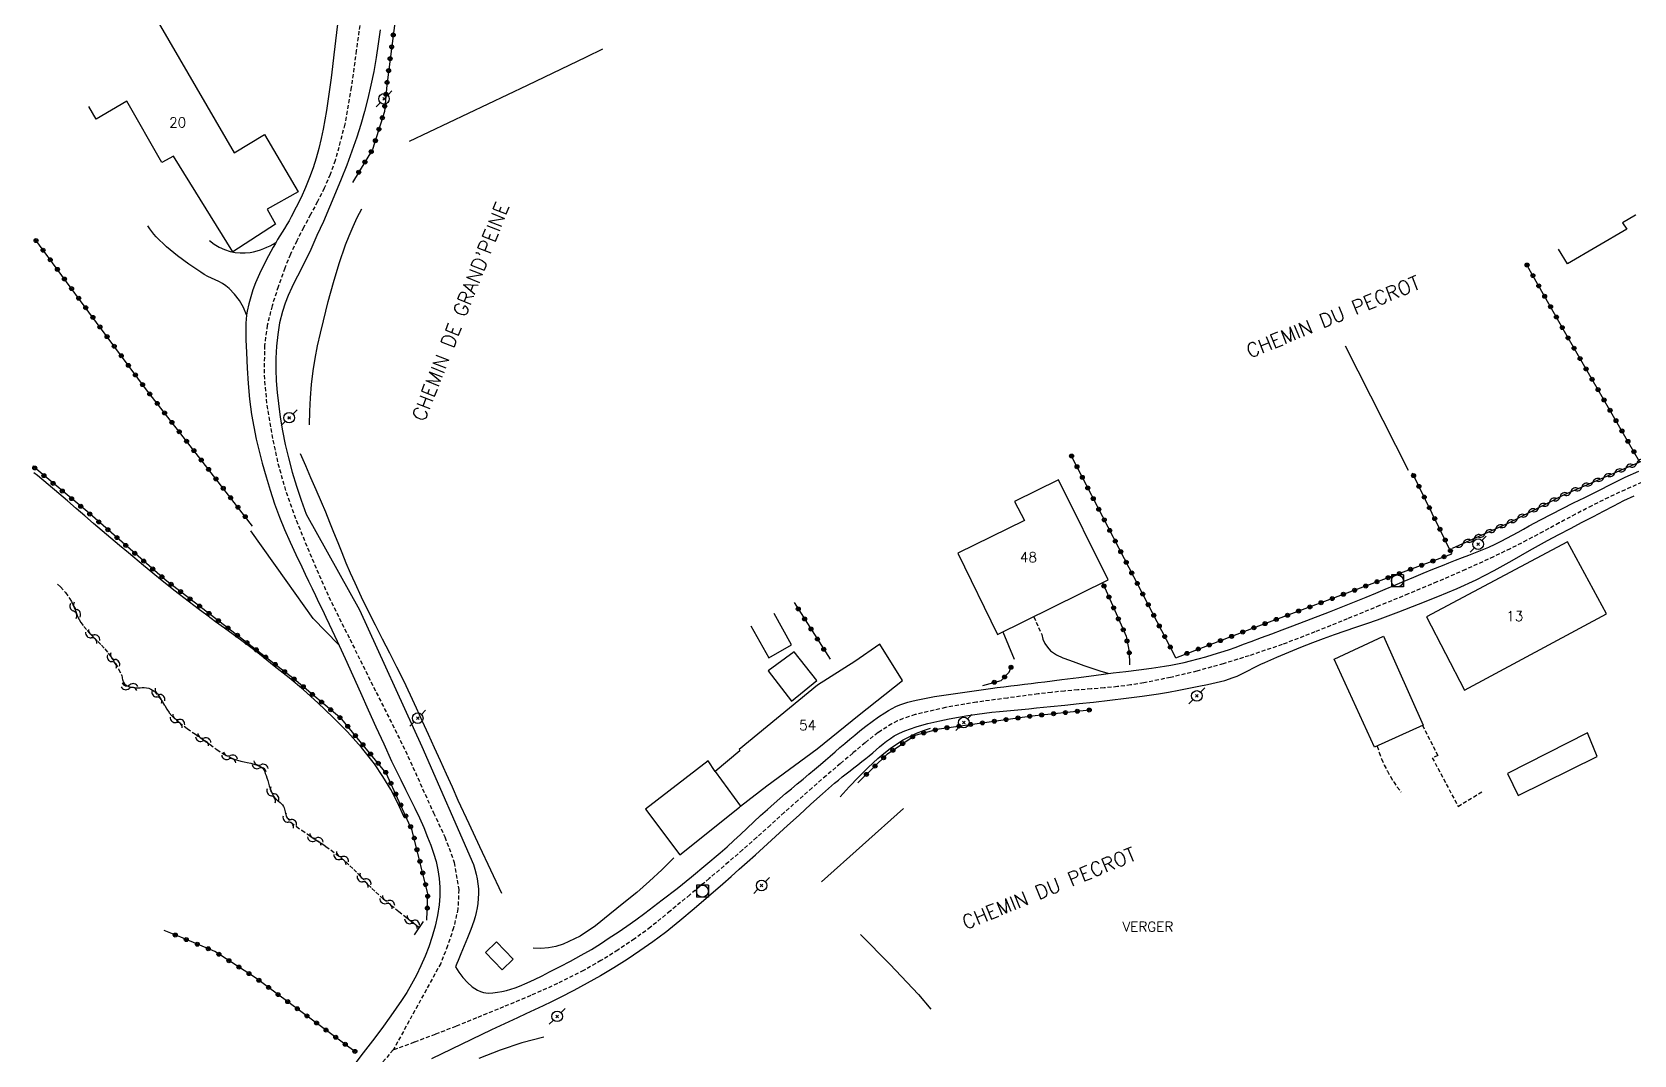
# Model space of a CAD drawing. Header units: millimetres. Extents: x 147000 to 148000, y 141000 to 142001.
# Drawn here: x 147235.9 to 147437.1, y 141438.2 to 141566.6 of the extents above; entities that cross this region are included whole.
import ezdxf
from ezdxf.enums import TextEntityAlignment as Align

# ---------------------------------------------------------------- set-up
doc = ezdxf.new("R2010")
doc.units = ezdxf.units.MM
doc.linetypes.add('DASHED', pattern=[0.75, 0.5, -0.25])
doc.layers.get('0').update_dxf_attribs({"linetype": 'CONTINUOUS'})
for name, color, linetype in [('W0001', 6, 'DASHED'), ('W0008', 7, 'CONTINUOUS'), ('W0017', 7, 'CONTINUOUS'), ('W0101', 7, 'CONTINUOUS'), ('W0104', 1, 'CONTINUOUS'), ('W0112', 1, 'DASHED'), ('W0120', 7, 'CONTINUOUS'), ('W0211', 2, 'CONTINUOUS'), ('W0300', 7, 'CONTINUOUS'), ('W0310', 3, 'CONTINUOUS'), ('W0323', 7, 'CONTINUOUS'), ('W0330', 7, 'CONTINUOUS'), ('W0420', 7, 'CONTINUOUS'), ('W0473', 7, 'CONTINUOUS'), ('W0501', 5, 'DASHED'), ('W0984', 7, 'CONTINUOUS'), ('W0989', 7, 'CONTINUOUS'), ('W0991', 7, 'CONTINUOUS')]:
    doc.layers.add(name, color=color, linetype=linetype)
doc.styles.get("Standard").update_dxf_attribs({"font": 'romans.shx', "width": 0.85})

# ---------------------------------------------------------------- blocks, each defined once
blk = doc.blocks.new('T473')
for p, q in [((-0.166667, 0.166667), (0.166667, -0.166667)), ((-0.166667, -0.166667), (0.166667, 0.166667)), ((0.500001, 0.500001), (1.000002, 1.000002)), ((-1.000002, -1.000002), (-0.500001, -0.500001))]:
    blk.add_line(p, q)
blk.add_ellipse((0, 0), major_axis=(0.471405, 0.471405), ratio=1, start_param=5.4977871438, end_param=11.780972451)
blk = doc.blocks.new('T420')
for p, q in [((0.75, 0.75), (-0.75, 0.75)), ((-0.75, 0.75), (-0.75, -0.75)), ((0.75, 0.75), (0.75, -0.75)), ((0.75, -0.75), (-0.75, -0.75))]:
    blk.add_line(p, q)
blk.add_ellipse((0, 0), major_axis=(-0.53, 0.53), ratio=1, start_param=3.926991, end_param=10.210176)
blk = doc.blocks.new('t310o')
at = {"color": 0, "linetype": 'Continuous'}
for centre, start, end in [((-0.5, 0.38), 216.8699, 323.1304), ((0.5, -0.37), 36.8699, 143.1303)]:
    blk.add_arc(centre, 0.625, start, end, dxfattribs=at)
blk = doc.blocks.new('t323o')
at = {"color": 0, "linetype": 'Continuous'}
for radius in [0.25, 0.15]:
    blk.add_circle((0, 0), radius, dxfattribs=at)
blk = doc.blocks.new('t500o')
at = {"color": 0, "linetype": 'Continuous'}
for centre, start, end in [((-0.5, 0.625), 216.8699, 323.1301), ((0.5, -0.125), 36.8699, 143.1301), ((0.5, -0.625), 36.8699, 143.1301), ((-0.5, 0.125), 216.8699, 323.1301)]:
    blk.add_arc(centre, 0.625, start, end, dxfattribs=at)

msp = doc.modelspace()

# ---------------------------------------------------------------- linework, layer by layer
at = {"layer": 'W0001'}
for points in [[(147277.24, 141568.96), (147276.61, 141564.33), (147275.98, 141559.69), (147275.16, 141555.06), (147273.96, 141550.51), (147273.33, 141548.75), (147272.57, 141547.04), (147271.74, 141545.36), (147270.86, 141543.72), (147269.98, 141542.08), (147269.12, 141540.42), (147268.33, 141538.73), (147267.63, 141537), (147266.8, 141534.65), (147266.03, 141532.26), (147265.42, 141529.81), (147265.08, 141527.3), (147265.03, 141523.54), (147265.36, 141519.8), (147265.98, 141516.11), (147266.77, 141512.46), (147267.79, 141508.86), (147269.07, 141505.33), (147270.48, 141501.87), (147271.94, 141498.44), (147273.16, 141495.72), (147274.47, 141493.05), (147275.81, 141490.39), (147277.12, 141487.72), (147278.11, 141485.72), (147279.11, 141483.72), (147280.12, 141481.72), (147281.13, 141479.72), (147282.12, 141477.72), (147283.1, 141475.7), (147284.03, 141473.67), (147284.93, 141471.62), (147286.3, 141468.62), (147287.74, 141465.57), (147288.92, 141462.35), (147289.48, 141458.98), (147289.37, 141456.55), (147288.83, 141454.18), (147288.06, 141451.91), (147287.21, 141449.7), (147281.25, 141438.84)], [(147438.07, 141510.1), (147435.97, 141509.18), (147433.87, 141508.2), (147431.8, 141507.16), (147429.74, 141506.09), (147427.7, 141505), (147425.66, 141503.9), (147423.61, 141502.82), (147421.54, 141501.77), (147419.45, 141500.76), (147415.91, 141499.14), (147412.33, 141497.59), (147408.74, 141496.09), (147405.14, 141494.62), (147401.08, 141492.96), (147397.01, 141491.31), (147392.91, 141489.74), (147388.75, 141488.32), (147385.49, 141487.32), (147382.19, 141486.4), (147378.87, 141485.6), (147375.51, 141484.92), (147373.87, 141484.66), (147372.21, 141484.45), (147370.55, 141484.29), (147368.89, 141484.16), (147367.23, 141484.03), (147365.57, 141483.89), (147363.91, 141483.73), (147362.25, 141483.53), (147358.38, 141483.02), (147354.5, 141482.49), (147350.63, 141481.83), (147346.81, 141480.93), (147346.06, 141480.7), (147345.31, 141480.45), (147344.58, 141480.14), (147343.87, 141479.78), (147342.14, 141478.67), (147340.52, 141477.41), (147338.96, 141476.09), (147337.4, 141474.77), (147335.61, 141473.27), (147333.85, 141471.74), (147332.1, 141470.2), (147330.36, 141468.64), (147328.62, 141467.07), (147326.88, 141465.51), (147325.13, 141463.96), (147323.37, 141462.43), (147320.94, 141460.36), (147318.5, 141458.31), (147316.04, 141456.27), (147313.57, 141454.25), (147311.55, 141452.77), (147309.47, 141451.37), (147307.34, 141450.05), (147305.16, 141448.82), (147301.87, 141447.16), (147298.51, 141445.66), (147295.11, 141444.24), (147291.7, 141442.85), (147289.11, 141441.79), (147286.5, 141440.78), (147283.88, 141439.79), (147281.25, 141438.84)], [(147281.25, 141438.84), (147271.38, 141427.64)]]:
    msp.add_lwpolyline(points, dxfattribs=at)
at = {"layer": 'W0008'}
for points in [[(147276.17, 141583.77), (147273.79, 141563.78)], [(147279.59, 141566.92), (147279.36, 141565.17), (147279.1, 141563.43), (147278.79, 141561.69), (147278.43, 141559.96), (147278.05, 141558.31), (147277.63, 141556.68), (147277.17, 141555.05), (147276.67, 141553.44), (147276.06, 141551.67), (147275.4, 141549.91), (147274.71, 141548.17), (147274, 141546.43), (147273.25, 141544.64), (147272.47, 141542.87), (147271.67, 141541.1), (147270.88, 141539.33), (147270.42, 141538.36), (147269.95, 141537.41), (147269.46, 141536.46), (147268.97, 141535.51), (147268.5, 141534.55), (147268.06, 141533.57), (147267.67, 141532.58), (147267.33, 141531.55), (147266.98, 141530.11), (147266.74, 141528.65), (147266.6, 141527.18), (147266.51, 141525.7), (147266.49, 141524.26), (147266.56, 141522.83), (147266.68, 141521.4), (147266.83, 141519.98), (147267.06, 141518.27), (147267.35, 141516.56), (147267.69, 141514.87), (147268.08, 141513.19), (147268.55, 141511.39), (147269.08, 141509.61), (147269.67, 141507.85), (147270.31, 141506.11)], [(147273.79, 141563.78), (147273.62, 141562.32), (147273.44, 141560.87), (147273.24, 141559.41), (147273.03, 141557.96), (147272.85, 141556.78), (147272.66, 141555.6), (147272.46, 141554.43), (147272.21, 141553.26), (147271.9, 141552.03), (147271.56, 141550.8), (147271.18, 141549.58), (147270.75, 141548.38), (147270.24, 141547.12), (147269.67, 141545.87), (147269.06, 141544.64), (147268.43, 141543.43), (147268.17, 141542.94), (147267.89, 141542.46), (147267.6, 141541.99), (147267.31, 141541.52), (147267.02, 141541.05), (147266.73, 141540.58), (147266.45, 141540.1), (147266.17, 141539.62), (147265.58, 141538.53), (147264.99, 141537.42), (147264.44, 141536.3), (147263.95, 141535.15), (147263.63, 141534.28), (147263.34, 141533.4), (147263.1, 141532.51), (147262.9, 141531.6), (147262.82, 141531.1), (147262.78, 141530.6), (147262.75, 141530.09), (147262.73, 141529.59), (147262.72, 141528.79), (147262.73, 141527.99), (147262.76, 141527.19), (147262.8, 141526.4), (147262.91, 141524.45), (147263.04, 141522.49), (147263.21, 141520.54), (147263.46, 141518.6), (147263.73, 141517.06), (147264.04, 141515.54), (147264.41, 141514.02), (147264.8, 141512.51), (147265.27, 141510.8), (147265.79, 141509.1), (147266.35, 141507.41), (147266.96, 141505.74), (147267.6, 141504.16), (147268.3, 141502.59), (147269.03, 141501.04), (147269.76, 141499.49), (147270.18, 141498.59), (147270.61, 141497.68), (147271.05, 141496.78), (147271.48, 141495.89), (147271.92, 141494.99), (147272.35, 141494.09), (147272.79, 141493.19), (147273.21, 141492.28), (147274.2, 141490.14), (147275.19, 141488), (147276.16, 141485.85), (147277.13, 141483.7), (147278.1, 141481.55), (147279.07, 141479.4), (147280.05, 141477.25), (147281.04, 141475.11), (147281.6, 141473.92), (147282.19, 141472.73), (147282.78, 141471.55), (147283.37, 141470.37), (147283.96, 141469.18), (147284.53, 141467.98), (147285.07, 141466.77), (147285.57, 141465.55), (147285.95, 141464.55), (147286.31, 141463.53), (147286.62, 141462.5), (147286.85, 141461.44), (147287.01, 141460.35), (147287.09, 141459.25), (147287.09, 141458.15), (147287.02, 141457.05), (147286.82, 141455.71), (147286.52, 141454.38), (147286.14, 141453.08), (147285.71, 141451.8), (147285.24, 141450.59), (147284.72, 141449.39), (147284.15, 141448.23), (147283.54, 141447.08), (147282.94, 141446.06), (147282.3, 141445.06), (147281.63, 141444.08), (147280.96, 141443.11), (147279.82, 141441.54), (147278.65, 141439.99), (147277.46, 141438.46), (147276.28, 141436.92)], [(147315.04, 141457.68), (147316.89, 141459.12), (147318.72, 141460.58), (147320.52, 141462.07), (147322.3, 141463.58), (147323.17, 141464.34), (147324.02, 141465.11), (147324.87, 141465.89), (147325.71, 141466.68), (147326.55, 141467.46), (147327.39, 141468.25), (147328.24, 141469.02), (147329.1, 141469.79), (147329.81, 141470.41), (147330.53, 141471.02), (147331.26, 141471.63), (147331.99, 141472.24), (147332.72, 141472.85), (147333.45, 141473.45), (147334.18, 141474.06), (147334.9, 141474.67), (147335.52, 141475.2), (147336.13, 141475.73), (147336.74, 141476.26), (147337.35, 141476.8), (147337.97, 141477.33), (147338.58, 141477.85), (147339.21, 141478.37), (147339.84, 141478.88), (147340.61, 141479.48), (147341.39, 141480.07), (147342.18, 141480.64), (147343, 141481.17), (147343.45, 141481.45), (147343.91, 141481.7), (147344.37, 141481.94), (147344.86, 141482.15), (147345.36, 141482.34), (147345.87, 141482.49), (147346.39, 141482.62), (147346.91, 141482.74), (147349.23, 141483.19), (147351.57, 141483.56), (147353.91, 141483.88), (147356.25, 141484.2), (147357.1, 141484.32), (147357.96, 141484.43), (147358.81, 141484.54), (147359.66, 141484.64), (147360.52, 141484.74), (147361.37, 141484.85), (147362.22, 141484.95), (147363.08, 141485.06), (147365.23, 141485.33), (147367.37, 141485.61), (147369.52, 141485.89), (147371.67, 141486.17), (147373.28, 141486.37), (147374.89, 141486.56), (147376.5, 141486.77), (147378.11, 141487.02), (147378.93, 141487.16), (147379.75, 141487.32), (147380.57, 141487.49), (147381.39, 141487.68), (147382.35, 141487.92), (147383.3, 141488.19), (147384.25, 141488.47), (147385.2, 141488.76), (147386.15, 141489.08), (147387.11, 141489.42), (147388.05, 141489.77), (147389, 141490.12), (147390.31, 141490.6), (147391.62, 141491.08), (147392.92, 141491.57), (147394.23, 141492.07), (147396.54, 141492.96), (147398.85, 141493.86), (147401.15, 141494.77), (147403.45, 141495.7), (147404.65, 141496.18), (147405.85, 141496.68), (147407.04, 141497.18), (147408.24, 141497.68), (147409.43, 141498.18), (147410.63, 141498.68), (147411.82, 141499.18), (147413.02, 141499.67), (147413.85, 141500.01), (147414.69, 141500.33), (147415.53, 141500.65), (147416.36, 141500.97), (147417.2, 141501.29), (147418.03, 141501.63), (147418.85, 141501.98), (147419.67, 141502.35), (147420.4, 141502.7), (147421.11, 141503.07), (147421.82, 141503.45), (147422.53, 141503.85), (147423.23, 141504.24), (147423.93, 141504.64), (147424.64, 141505.03), (147425.35, 141505.41), (147426.73, 141506.12), (147428.12, 141506.83), (147429.51, 141507.52), (147430.91, 141508.21), (147432.6, 141509.05), (147434.29, 141509.9), (147435.99, 141510.73), (147437.7, 141511.52)], [(147315.39, 141453.56), (147317.23, 141455.07), (147319.05, 141456.61), (147320.86, 141458.15), (147322.66, 141459.71), (147323.69, 141460.61), (147324.7, 141461.52), (147325.72, 141462.43), (147326.73, 141463.34), (147327.74, 141464.25), (147328.74, 141465.17), (147329.75, 141466.08), (147330.76, 141467), (147332.24, 141468.33), (147333.7, 141469.68), (147335.18, 141471.01), (147336.68, 141472.32), (147337.16, 141472.71), (147337.64, 141473.11), (147338.13, 141473.5), (147338.62, 141473.88), (147339.12, 141474.26), (147339.61, 141474.65), (147340.1, 141475.03), (147340.59, 141475.42), (147341.04, 141475.78), (147341.47, 141476.15), (147341.9, 141476.52), (147342.33, 141476.9), (147342.77, 141477.26), (147343.22, 141477.62), (147343.69, 141477.95), (147344.18, 141478.26), (147344.83, 141478.6), (147345.52, 141478.9), (147346.21, 141479.15), (147346.91, 141479.39), (147347.65, 141479.61), (147348.39, 141479.81), (147349.14, 141479.98), (147349.89, 141480.14), (147351.06, 141480.39), (147352.23, 141480.61), (147353.41, 141480.81), (147354.59, 141480.99), (147355.52, 141481.12), (147356.45, 141481.23), (147357.38, 141481.32), (147358.31, 141481.41), (147359.24, 141481.5), (147360.17, 141481.58), (147361.1, 141481.67), (147362.03, 141481.77), (147363.82, 141481.95), (147365.62, 141482.13), (147367.41, 141482.32), (147369.21, 141482.52), (147371.25, 141482.75), (147373.29, 141482.99), (147375.33, 141483.26), (147377.37, 141483.55), (147378.64, 141483.76), (147379.91, 141483.99), (147381.18, 141484.24), (147382.44, 141484.5), (147383.52, 141484.73), (147384.6, 141484.97), (147385.68, 141485.24), (147386.73, 141485.58), (147387.25, 141485.78), (147387.75, 141486), (147388.25, 141486.25), (147388.74, 141486.5), (147389.23, 141486.76), (147389.72, 141487.02), (147390.22, 141487.27), (147390.72, 141487.5), (147392.22, 141488.16), (147393.73, 141488.79), (147395.24, 141489.4), (147396.77, 141489.99), (147398.11, 141490.5), (147399.46, 141490.98), (147400.81, 141491.45), (147402.17, 141491.92), (147403.52, 141492.38), (147404.87, 141492.85), (147406.22, 141493.34), (147407.56, 141493.84), (147410.01, 141494.79), (147412.45, 141495.75), (147414.88, 141496.76), (147417.27, 141497.86), (147418.41, 141498.43), (147419.54, 141499.02), (147420.66, 141499.64), (147421.77, 141500.27), (147422.87, 141500.91), (147423.98, 141501.54), (147425.09, 141502.17), (147426.21, 141502.78), (147427.65, 141503.55), (147429.1, 141504.32), (147430.56, 141505.08), (147432.02, 141505.83), (147433.28, 141506.49), (147434.55, 141507.15), (147435.82, 141507.8), (147437.11, 141508.42)], [(147270.31, 141506.11), (147277, 141494.1), (147284.82, 141476.94), (147291.32, 141462.1)], [(147291.32, 141462.1), (147291.51, 141461.51), (147291.67, 141460.91), (147291.8, 141460.31), (147291.89, 141459.7), (147291.94, 141459.08), (147291.95, 141458.46), (147291.93, 141457.85), (147291.87, 141457.23), (147291.79, 141456.67), (147291.67, 141456.11), (147291.52, 141455.55), (147291.36, 141455.01), (147291, 141453.96), (147290.59, 141452.93), (147290.16, 141451.9), (147289.74, 141450.88), (147289.57, 141450.48), (147289.41, 141450.07), (147289.24, 141449.67), (147289.07, 141449.27)], [(147289.07, 141449.28), (147289.5, 141448.58), (147290, 141447.92), (147290.56, 141447.32), (147291.17, 141446.77), (147291.49, 141446.53), (147291.83, 141446.32), (147292.19, 141446.15), (147292.58, 141446.04), (147293.16, 141445.97), (147293.75, 141445.99), (147294.33, 141446.07), (147294.9, 141446.17), (147295.46, 141446.29), (147296.02, 141446.45), (147296.56, 141446.63), (147297.1, 141446.83), (147298.06, 141447.24), (147299.01, 141447.68), (147299.95, 141448.15), (147300.88, 141448.62), (147302.21, 141449.3), (147303.53, 141450), (147304.84, 141450.72), (147306.13, 141451.46), (147307.26, 141452.16), (147308.38, 141452.89), (147309.48, 141453.63), (147310.57, 141454.38), (147311.71, 141455.19), (147312.83, 141456.01), (147313.94, 141456.84), (147315.04, 141457.68)], [(147315.43, 141453.59), (147313.85, 141452.42), (147312.24, 141451.28), (147310.61, 141450.19), (147308.95, 141449.14), (147307.3, 141448.15), (147305.62, 141447.22), (147303.92, 141446.31), (147302.2, 141445.43), (147301.14, 141444.89), (147300.07, 141444.37), (147299, 141443.87), (147297.92, 141443.37), (147296.84, 141442.87), (147295.76, 141442.37), (147294.68, 141441.87), (147293.61, 141441.36), (147291.09, 141440.15), (147288.57, 141438.95), (147286.06, 141437.72)]]:
    msp.add_lwpolyline(points, dxfattribs=at)
at = {"layer": 'W0017'}
for points in [[(147262.83, 141531.15), (147262.43, 141532.07), (147261.93, 141532.93), (147261.33, 141533.73), (147260.64, 141534.45), (147260.23, 141534.78), (147259.8, 141535.07), (147259.34, 141535.31), (147258.88, 141535.54), (147258.41, 141535.75), (147257.95, 141535.96), (147257.5, 141536.2), (147257.06, 141536.47), (147255.59, 141537.49), (147254.15, 141538.55), (147252.77, 141539.69), (147251.47, 141540.93), (147251.18, 141541.25), (147250.91, 141541.58), (147250.67, 141541.94), (147250.44, 141542.3)], [(147258.17, 141540.45), (147258.76, 141540), (147259.4, 141539.62), (147260.07, 141539.32), (147260.77, 141539.08), (147261.39, 141538.96), (147262.02, 141538.91), (147262.65, 141538.92), (147263.27, 141538.97), (147263.71, 141539.04), (147264.14, 141539.16), (147264.56, 141539.3), (147264.98, 141539.45), (147265.38, 141539.62), (147265.78, 141539.81), (147266.16, 141540.02), (147266.54, 141540.25)], [(147357.82, 141491.31), (147359.23, 141487.88)], [(147362.7, 141490.98), (147362.85, 141490.42), (147363.1, 141489.88), (147363.42, 141489.39), (147363.82, 141488.96), (147364.54, 141488.44), (147365.36, 141488.06), (147366.19, 141487.78), (147367, 141487.49), (147367.99, 141487.11), (147368.98, 141486.77), (147369.99, 141486.45), (147371.01, 141486.16)]]:
    msp.add_lwpolyline(points, dxfattribs=at)
at = {"layer": 'W0101'}
for points in [[(147245.8, 141569.34), (147249.63, 141571.54), (147261.27, 141551.47), (147265.07, 141553.78), (147269.29, 141546.58), (147265.42, 141544.38), (147266.45, 141542.53), (147261.08, 141539.05)], [(147261.08, 141539.05), (147253.63, 141551.07), (147252.18, 141550.27), (147247.78, 141557.95), (147243.92, 141555.68), (147243.01, 141557.27)], [(147437.25, 141543.72), (147437.29, 141543.66), (147435.63, 141542.68), (147436.21, 141541.9), (147428.75, 141537.54), (147427.61, 141539.36)], [(147324.88, 141469.44), (147328.19, 141472.01), (147334.49, 141476.64), (147339.79, 141480.89), (147345.21, 141485.22), (147342.37, 141489.77), (147339.21, 141487.6), (147334.52, 141484.64), (147324.7, 141476.55), (147324.79, 141476.38), (147321.69, 141473.78)], [(147321.69, 141473.78), (147324.88, 141469.44)]]:
    msp.add_lwpolyline(points, dxfattribs=at)
for points in [[(147357.15, 141490.98), (147371.05, 141497.87), (147364.8, 141510.43), (147359.3, 141507.69), (147360.53, 141505.31), (147352.18, 141501.2)], [(147428.72, 141502.61), (147411.01, 141493.23), (147415.81, 141484), (147433.62, 141493.59)]]:
    msp.add_lwpolyline(points, close=True, dxfattribs=at)
at = {"layer": 'W0104'}
for points in [[(147331.29, 141489.68), (147329.09, 141493.65)], [(147326.18, 141492.1), (147328.42, 141488.08), (147331.29, 141489.68)], [(147321.69, 141473.78), (147320.8, 141475.12), (147312.93, 141469.05), (147317.26, 141463.33)], [(147317.26, 141463.33), (147324.74, 141469.33), (147324.88, 141469.44)]]:
    msp.add_lwpolyline(points, dxfattribs=at)
for points in [[(147405.64, 141490.77), (147410.59, 141479.63), (147404.51, 141476.83), (147399.42, 141487.89)], [(147328.35, 141486.44), (147331.25, 141482.61), (147334.46, 141485.23), (147331.61, 141488.8)], [(147431.27, 141478.63), (147421.19, 141473.56), (147422.56, 141470.76), (147432.48, 141475.67)], [(147294.2, 141452.39), (147296.3, 141450.22), (147294.93, 141448.9), (147292.83, 141451.07)]]:
    msp.add_lwpolyline(points, close=True, dxfattribs=at)
at = {"layer": 'W0112'}
for points in [[(147361.71, 141493.23), (147362.7, 141490.98)], [(147410.52, 141479.6), (147412.45, 141475.79), (147411.76, 141475.52), (147414.99, 141469.42), (147417.96, 141471.22)], [(147404.83, 141476.99), (147405.09, 141476.18), (147405.39, 141475.38), (147405.73, 141474.6), (147406.11, 141473.84), (147406.49, 141473.15), (147406.91, 141472.48), (147407.36, 141471.83), (147407.85, 141471.21)]]:
    msp.add_lwpolyline(points, dxfattribs=at)
at = {"layer": 'W0120'}
msp.add_lwpolyline([(147283.93, 141453.3), (147285.06, 141454.94)], dxfattribs=at)
at = {"layer": 'W0211'}
for points in [[(147282.6, 141468.07), (147281.83, 141469.82), (147280.94, 141471.53), (147279.96, 141473.18), (147278.88, 141474.76), (147277.26, 141476.82), (147275.5, 141478.77), (147273.65, 141480.62), (147271.76, 141482.43), (147269.99, 141484.03), (147268.16, 141485.56), (147266.3, 141487.04), (147264.43, 141488.52), (147263.35, 141489.36), (147262.25, 141490.18), (147261.15, 141490.99), (147260.04, 141491.8), (147258.94, 141492.6), (147257.83, 141493.41), (147256.73, 141494.23), (147255.64, 141495.06), (147253.71, 141496.58), (147251.78, 141498.11), (147249.88, 141499.66), (147247.98, 141501.23), (147246.87, 141502.15), (147245.78, 141503.08), (147244.69, 141504.01), (147243.6, 141504.95), (147242.51, 141505.89), (147241.42, 141506.82), (147240.33, 141507.76), (147239.23, 141508.69), (147236.56, 141510.94), (147236.12, 141511.3)], [(147337.4, 141470.6), (147338.51, 141471.87), (147339.67, 141473.1), (147340.88, 141474.28), (147342.13, 141475.42), (147342.88, 141476.05), (147343.65, 141476.67), (147344.45, 141477.24), (147345.29, 141477.76), (147346.12, 141478.2), (147346.97, 141478.59), (147347.84, 141478.93), (147348.73, 141479.22)]]:
    msp.add_lwpolyline(points, dxfattribs=at)
at = {"layer": 'W0300'}
for points in [[(147307.52, 141564.48), (147305.5, 141563.5), (147298.09, 141559.94), (147290.67, 141556.41), (147283.24, 141552.91)], [(147270.73, 141517.34), (147270.76, 141519.03), (147270.84, 141520.72), (147270.99, 141522.4), (147271.19, 141524.08), (147271.44, 141525.67), (147271.75, 141527.25), (147272.1, 141528.82), (147272.48, 141530.39), (147273.09, 141532.79), (147273.74, 141535.19), (147274.45, 141537.57), (147275.26, 141539.92), (147275.71, 141541.07), (147276.2, 141542.22), (147276.73, 141543.34), (147277.3, 141544.44)], [(147294.9, 141458.49), (147293.51, 141461.4), (147292.14, 141464.32), (147290.78, 141467.23), (147289.42, 141470.16), (147288.67, 141471.81), (147287.92, 141473.46), (147287.18, 141475.12), (147286.44, 141476.78), (147285.69, 141478.44), (147284.94, 141480.09), (147284.18, 141481.75), (147283.41, 141483.39), (147282.56, 141485.16), (147281.69, 141486.91), (147280.8, 141488.66), (147279.91, 141490.4), (147279.02, 141492.15), (147278.14, 141493.9), (147277.28, 141495.67), (147276.46, 141497.45), (147275.9, 141498.7), (147275.35, 141499.97), (147274.83, 141501.24), (147274.31, 141502.52), (147273.8, 141503.79), (147273.28, 141505.07), (147272.76, 141506.34), (147272.23, 141507.61), (147271.57, 141509.14), (147270.91, 141510.66), (147270.25, 141512.17), (147269.58, 141513.69)], [(147335.04, 141459.93), (147345.35, 141469.16)], [(147316.48, 141462.94), (147314.99, 141461.45), (147313.44, 141460.01), (147311.85, 141458.62), (147310.21, 141457.29), (147308.44, 141455.86), (147306.64, 141454.42), (147304.71, 141453.11), (147302.61, 141452.1), (147301.69, 141451.82), (147300.75, 141451.64), (147299.8, 141451.58), (147298.84, 141451.63)], [(147339.94, 141453.34), (147343.64, 141449.62), (147347.21, 141445.78), (147348.79, 141443.94)], [(147300.15, 141440.45), (147297.39, 141439.71), (147294.67, 141438.82), (147292, 141437.77)]]:
    msp.add_lwpolyline(points, dxfattribs=at)
at = {"layer": 'W0310'}
msp.add_lwpolyline([(147414.28, 141501.82), (147421.35, 141505.01), (147428.35, 141508.56), (147438.05, 141512.75)], dxfattribs=at)
at = {"layer": 'W0323'}
for points in [[(147313.69, 141608.04), (147305.94, 141605.8), (147295.86, 141602.96), (147285.72, 141600.18), (147284.03, 141587.03), (147281.94, 141571.77), (147280.43, 141559.96), (147280.13, 141556.67), (147278.66, 141551.91), (147276.13, 141547.76)], [(147263.58, 141504.61), (147257.66, 141512.23), (147250.11, 141521.9), (147243.03, 141531.48), (147236.21, 141540.68)], [(147437.83, 141512.65), (147428.69, 141528.46), (147423.56, 141537.54)], [(147379.54, 141488.08), (147373.08, 141500.5), (147367.64, 141511.05), (147366.37, 141513.55)], [(147285.47, 141455.14), (147285.59, 141458.43), (147283.64, 141466.38), (147280.37, 141473.6), (147274.8, 141480.35), (147268.82, 141485.39), (147252.61, 141497.88), (147242.79, 141506.42), (147235.96, 141512.12)], [(147379.54, 141488.08), (147389.62, 141491.94), (147399.95, 141495.8), (147414.23, 141501.12), (147409.26, 141511.25)], [(147370.33, 141497.52), (147373.29, 141490.79), (147373.68, 141488.83), (147373.71, 141487.2)], [(147331.62, 141495.01), (147336.13, 141487.88)], [(147355.3, 141484.61), (147357.61, 141485.23), (147358.62, 141486.26), (147358.93, 141487.12)], [(147339.61, 141472.38), (147343.33, 141476), (147346.79, 141478.36), (147349.82, 141479.15), (147361.46, 141480.77), (147368.7, 141481.52)], [(147276.47, 141438.61), (147263.94, 141447.89), (147258.84, 141451.19), (147254.56, 141452.98), (147252.48, 141453.83)]]:
    msp.add_lwpolyline(points, dxfattribs=at)
at = {"layer": 'W0330'}
for points in [[(147400.82, 141527.25), (147408.72, 141511.61)], [(147274.37, 141489.74), (147271.18, 141493.02), (147267.8, 141497.78), (147263.36, 141504.03)]]:
    msp.add_lwpolyline(points, dxfattribs=at)
at = {"layer": 'W0501'}
msp.add_lwpolyline([(147239.09, 141497.32), (147239.45, 141496.96), (147240.07, 141496.25), (147240.63, 141495.49), (147240.84, 141495.13), (147241.02, 141494.76), (147241.18, 141494.39), (147241.32, 141494), (147241.46, 141493.62), (147241.61, 141493.24), (147241.79, 141492.87), (147242, 141492.51), (147242.38, 141491.99), (147242.8, 141491.49), (147243.24, 141491.02), (147243.7, 141490.56), (147244.16, 141490.11), (147244.61, 141489.65), (147245.04, 141489.18), (147245.45, 141488.67), (147245.91, 141488.02), (147246.35, 141487.35), (147246.75, 141486.65), (147247.11, 141485.93), (147247.16, 141485.79), (147247.19, 141485.65), (147247.22, 141485.5), (147247.24, 141485.36), (147247.28, 141485.21), (147247.32, 141485.06), (147247.39, 141484.92), (147247.49, 141484.79), (147247.75, 141484.59), (147248.05, 141484.47), (147248.36, 141484.4), (147248.65, 141484.33), (147248.92, 141484.29), (147249.19, 141484.29), (147249.45, 141484.3), (147249.71, 141484.32), (147249.98, 141484.32), (147250.26, 141484.31), (147250.53, 141484.25), (147250.79, 141484.15), (147251.26, 141483.83), (147251.66, 141483.43), (147251.99, 141482.98), (147252.28, 141482.52), (147252.54, 141482.06), (147252.81, 141481.6), (147253.11, 141481.15), (147253.46, 141480.75), (147254.39, 141479.93), (147255.38, 141479.18), (147256.39, 141478.48), (147257.4, 141477.78), (147258.24, 141477.18), (147259.08, 141476.56), (147259.95, 141475.98), (147260.87, 141475.49), (147261.27, 141475.33), (147261.68, 141475.2), (147262.09, 141475.1), (147262.51, 141475.01), (147262.92, 141474.92), (147263.34, 141474.83), (147263.75, 141474.71), (147264.15, 141474.57), (147264.33, 141474.51), (147264.52, 141474.43), (147264.7, 141474.34), (147264.85, 141474.21), (147265, 141474.01), (147265.11, 141473.77), (147265.18, 141473.54), (147265.27, 141473.31), (147265.39, 141472.99), (147265.49, 141472.66), (147265.59, 141472.33), (147265.68, 141472), (147265.79, 141471.67), (147265.9, 141471.34), (147266.05, 141471.02), (147266.21, 141470.71), (147266.35, 141470.53), (147266.51, 141470.36), (147266.68, 141470.21), (147266.85, 141470.06), (147267.03, 141469.91), (147267.19, 141469.76), (147267.35, 141469.59), (147267.48, 141469.4), (147267.56, 141469.23), (147267.61, 141469.06), (147267.65, 141468.88), (147267.68, 141468.71), (147267.71, 141468.53), (147267.75, 141468.35), (147267.81, 141468.18), (147267.9, 141468.02), (147268.43, 141467.39), (147269.08, 141466.87), (147269.76, 141466.41), (147270.42, 141465.96), (147270.71, 141465.75), (147271.01, 141465.55), (147271.31, 141465.36), (147271.61, 141465.17), (147271.91, 141464.98), (147272.21, 141464.79), (147272.51, 141464.59), (147272.8, 141464.39), (147273.45, 141463.92), (147274.09, 141463.43), (147274.71, 141462.94), (147275.32, 141462.42), (147275.81, 141461.97), (147276.28, 141461.5), (147276.74, 141461.02), (147277.2, 141460.54), (147277.65, 141460.05), (147278.11, 141459.57), (147278.57, 141459.1), (147279.06, 141458.65), (147280, 141457.82), (147280.96, 141457.01), (147281.94, 141456.23), (147282.92, 141455.45), (147283.33, 141455.13), (147283.73, 141454.82), (147284.14, 141454.51), (147284.55, 141454.21)], dxfattribs=at)

# ---------------------------------------------------------------- block references
at = {"layer": 'W0310'}
for p, rotation in [((147437.43, 141512.48), 23.35454642448999), ((147433.3, 141510.7), 23.35454642448999), ((147434.68, 141511.3), 23.35454642448999), ((147436.06, 141511.89), 23.35454642448999), ((147429.17, 141508.92), 23.35454642448999), ((147430.55, 141509.51), 23.35454642448999), ((147431.92, 141510.11), 23.35454642448999), ((147425.13, 141506.93), 26.91735510577535), ((147426.47, 141507.61), 26.91735510577535), ((147427.81, 141508.29), 26.91735510577535), ((147421.12, 141504.9), 24.27999079760826), ((147422.46, 141505.57), 26.91735510577535), ((147423.8, 141506.25), 26.91735510577535), ((147415.65, 141502.44), 24.27999079760826), ((147417.01, 141503.05), 24.27999079760826), ((147418.38, 141503.67), 24.27999079760826), ((147419.75, 141504.29), 24.27999079760826)]:
    msp.add_blockref('t310o', p, dxfattribs=dict(at, rotation=rotation))
at = {"layer": 'W0323'}
for p, rotation in [((147281.24, 141566.27), 262.7330135767774), ((147280.86, 141563.29), 262.7330135767774), ((147281.05, 141564.78), 262.7330135767774), ((147280.67, 141561.8), 262.7330135767774), ((147280.48, 141560.31), 262.7330135767774), ((147280.19, 141557.33), 264.6830437029874), ((147280.33, 141558.82), 264.6830437029874), ((147279.88, 141555.87), 252.8676651830154), ((147279, 141553), 252.8676651830154), ((147279.44, 141554.44), 252.8676651830154), ((147278.48, 141551.61), 238.6011964662173), ((147276.91, 141549.04), 238.6011964662173), ((147277.69, 141550.32), 238.6011964662173), ((147236.38, 141540.46), 126.5229583585836), ((147237.27, 141539.25), 126.5229583585836), ((147238.16, 141538.04), 126.5229583585836), ((147423.66, 141537.38), 119.4779598600568), ((147239.06, 141536.84), 126.5229583585836), ((147239.95, 141535.63), 126.5229583585836), ((147424.39, 141536.07), 119.4779598600568), ((147240.84, 141534.43), 126.5229583585836), ((147241.74, 141533.22), 126.5229583585836), ((147425.13, 141534.77), 119.4779598600568), ((147425.87, 141533.46), 119.4779598600568), ((147242.63, 141532.02), 126.5229583585836), ((147243.52, 141530.81), 126.4840376751451), ((147426.61, 141532.15), 119.4779598600568), ((147427.35, 141530.85), 119.4779598600568), ((147244.41, 141529.61), 126.4840376751451), ((147428.08, 141529.54), 119.4779598600568), ((147245.3, 141528.4), 126.4840376751451), ((147246.2, 141527.19), 126.4840376751451), ((147428.82, 141528.24), 120.0134168111638), ((147429.57, 141526.94), 120.0134168111638), ((147247.09, 141525.99), 126.4840376751451), ((147247.98, 141524.78), 126.4840376751451), ((147430.32, 141525.64), 120.0134168111638), ((147248.87, 141523.58), 126.4840376751451), ((147431.08, 141524.34), 120.0134168111638), ((147431.83, 141523.04), 120.0134168111638), ((147249.76, 141522.37), 126.4840376751451), ((147250.67, 141521.18), 127.9626256236449), ((147432.58, 141521.74), 120.0134168111638), ((147251.6, 141520), 127.9626256236449), ((147252.52, 141518.81), 127.9626256236449), ((147433.33, 141520.44), 120.0134168111638), ((147434.08, 141519.15), 120.0134168111638), ((147253.44, 141517.63), 127.9626256236449), ((147434.83, 141517.85), 120.0134168111638), ((147254.37, 141516.45), 127.9626256236449), ((147255.29, 141515.26), 127.9626256236449), ((147435.58, 141516.55), 120.0134168111638), ((147436.33, 141515.25), 120.0134168111638), ((147256.21, 141514.08), 127.9626256236449), ((147257.13, 141512.9), 127.9626256236449), ((147366.45, 141513.4), 116.7789643475215), ((147437.08, 141513.95), 120.0134168111638), ((147236.23, 141511.9), 140.1217371489683), ((147237.38, 141510.94), 140.1217371489683), ((147258.06, 141511.72), 127.8364525342167), ((147367.13, 141512.06), 116.7789643475215), ((147367.8, 141510.72), 117.2950042738618), ((147409.41, 141510.94), 116.1451846896717), ((147238.53, 141509.97), 140.1217371489683), ((147239.68, 141509.01), 140.1217371489683), ((147258.98, 141510.53), 127.8364525342167), ((147259.9, 141509.35), 127.8364525342167), ((147368.49, 141509.39), 117.2950042738618), ((147410.07, 141509.59), 116.1451846896717), ((147240.84, 141508.05), 140.1217371489683), ((147241.99, 141507.09), 140.1217371489683), ((147260.82, 141508.16), 127.8364525342167), ((147261.74, 141506.98), 127.8364525342167), ((147369.18, 141508.05), 117.2950042738618), ((147369.87, 141506.72), 117.2950042738618), ((147410.74, 141508.24), 116.1451846896717), ((147411.4, 141506.9), 116.1451846896717), ((147243.13, 141506.12), 138.974006232941), ((147244.26, 141505.14), 138.974006232941), ((147262.66, 141505.79), 127.8364525342167), ((147370.56, 141505.39), 117.2950042738618), ((147412.06, 141505.55), 116.1451846896717), ((147245.4, 141504.15), 138.974006232941), ((147246.53, 141503.17), 138.974006232941), ((147371.24, 141504.06), 117.2950042738618), ((147371.93, 141502.72), 117.2950042738618), ((147412.72, 141504.21), 116.1451846896717), ((147413.38, 141502.86), 116.1451846896717), ((147247.66, 141502.18), 138.974006232941), ((147248.79, 141501.2), 138.974006232941), ((147372.62, 141501.39), 117.2950042738618), ((147413.24, 141500.75), 20.42323207881003), ((147414.04, 141501.51), 116.1451846896717), ((147249.92, 141500.21), 138.974006232941), ((147251.05, 141499.23), 138.974006232941), ((147373.31, 141500.06), 117.5002824020565), ((147374, 141498.73), 117.5002824020565), ((147407.62, 141498.65), 20.42323207881003), ((147409.03, 141499.18), 20.42323207881003), ((147410.43, 141499.7), 20.42323207881003), ((147411.84, 141500.22), 20.42323207881003), ((147252.19, 141498.24), 138.974006232941), ((147253.35, 141497.3), 142.399824155251), ((147370.52, 141497.08), 293.6995099024254), ((147374.69, 141497.4), 117.5002824020565), ((147403.4, 141497.08), 20.42323207881003), ((147404.81, 141497.61), 20.42323207881003), ((147406.21, 141498.13), 20.42323207881003), ((147254.54, 141496.39), 142.399824155251), ((147255.73, 141495.47), 142.399824155251), ((147371.13, 141495.71), 293.6995099024254), ((147375.39, 141496.07), 117.5002824020565), ((147376.08, 141494.74), 117.5002824020565), ((147397.78, 141494.99), 20.48305545525378), ((147399.19, 141495.51), 20.48305545525378), ((147400.59, 141496.04), 20.42323207881003), ((147402, 141496.56), 20.42323207881003), ((147256.92, 141494.56), 142.399824155251), ((147258.11, 141493.64), 142.399824155251), ((147259.29, 141492.73), 142.399824155251), ((147332.12, 141494.21), 302.3127690528683), ((147332.92, 141492.95), 302.3127690528683), ((147371.73, 141494.34), 293.6995099024254), ((147372.33, 141492.96), 293.6995099024254), ((147376.77, 141493.41), 117.5002824020565), ((147392.16, 141492.89), 20.48305545525378), ((147393.57, 141493.41), 20.48305545525378), ((147394.97, 141493.94), 20.48305545525378), ((147396.38, 141494.46), 20.48305545525378), ((147260.48, 141491.81), 142.399824155251), ((147261.67, 141490.9), 142.399824155251), ((147333.72, 141491.68), 302.3127690528683), ((147372.94, 141491.59), 293.6995099024254), ((147377.47, 141492.07), 117.5002824020565), ((147378.16, 141490.74), 117.5002824020565), ((147386.55, 141490.76), 20.92537739880201), ((147387.95, 141491.3), 20.92537739880201), ((147389.35, 141491.84), 20.92537739880201), ((147390.75, 141492.36), 20.48305545525378), ((147262.86, 141489.98), 142.399824155251), ((147264.05, 141489.07), 142.399824155251), ((147334.53, 141490.41), 302.3127690528683), ((147335.33, 141489.14), 302.3127690528683), ((147373.41, 141490.18), 281.5013305150288), ((147373.69, 141488.7), 270.9132827093559), ((147378.85, 141489.41), 117.5002824020565), ((147380.94, 141488.62), 20.92537739880201), ((147382.35, 141489.16), 20.92537739880201), ((147383.75, 141489.69), 20.92537739880201), ((147385.15, 141490.23), 20.92537739880201), ((147265.24, 141488.15), 142.399824155251), ((147266.43, 141487.23), 142.399824155251), ((147358.84, 141486.88), 70.47288958683768), ((147267.61, 141486.32), 142.399824155251), ((147268.8, 141485.4), 142.399824155251), ((147356.74, 141485), 15.10658139569554), ((147358.03, 141485.66), 45.56115521533647), ((147269.95, 141484.44), 139.8905400525149), ((147271.1, 141483.47), 139.8905400525149), ((147272.24, 141482.51), 139.8905400525149), ((147273.39, 141481.54), 139.8905400525149), ((147274.54, 141480.57), 139.8905400525149), ((147361.2, 141480.73), 7.899252847024355), ((147362.69, 141480.89), 5.946373683748085), ((147364.19, 141481.05), 5.946373683748085), ((147365.68, 141481.2), 5.946373683748085), ((147367.17, 141481.36), 5.946373683748085), ((147368.66, 141481.51), 5.946373683748085), ((147275.54, 141479.46), 129.53335432114), ((147347.88, 141478.64), 14.65402368027682), ((147349.33, 141479.02), 14.65402368027682), ((147350.8, 141479.29), 7.899252847024355), ((147352.29, 141479.49), 7.899252847024355), ((147353.77, 141479.7), 7.899252847024355), ((147355.26, 141479.9), 7.899252847024355), ((147356.75, 141480.11), 7.899252847024355), ((147358.23, 141480.32), 7.899252847024355), ((147359.72, 141480.52), 7.899252847024355), ((147276.49, 141478.3), 129.53335432114), ((147277.45, 141477.15), 129.53335432114), ((147345.24, 141477.3), 34.22928813120011), ((147346.48, 141478.15), 34.22928813120011), ((147278.4, 141475.99), 129.53335432114), ((147279.36, 141474.83), 129.53335432114), ((147341.76, 141474.47), 44.25107821702186), ((147342.84, 141475.52), 44.25107821702186), ((147344, 141476.46), 34.22928813120011), ((147280.31, 141473.68), 129.53335432114), ((147340.69, 141473.43), 44.25107821702186), ((147280.95, 141472.32), 114.3655600943258), ((147281.57, 141470.96), 114.3655600943258), ((147282.19, 141469.59), 114.3655600943258), ((147282.81, 141468.22), 114.3655600943258), ((147283.43, 141466.86), 114.3655600943258), ((147283.88, 141465.43), 103.7664705512749), ((147284.23, 141463.97), 103.7664705512749), ((147284.59, 141462.52), 103.7664705512749), ((147284.95, 141461.06), 103.7664705512749), ((147285.3, 141459.6), 103.7664705512749), ((147285.53, 141456.64), 87.92535230750735), ((147285.58, 141458.14), 87.92535230750735), ((147253.87, 141453.26), 157.8579370320761), ((147255.25, 141452.69), 157.2490236570413), ((147256.64, 141452.11), 157.2490236570413), ((147258.02, 141451.53), 157.2490236570413), ((147259.35, 141450.85), 147.2069856358357), ((147260.61, 141450.04), 147.2069856358357), ((147261.87, 141449.23), 147.2069856358357), ((147263.13, 141448.42), 147.2069856358357), ((147264.38, 141447.58), 143.4638161565979), ((147265.58, 141446.68), 143.4638161565979), ((147266.79, 141445.79), 143.4638161565979), ((147267.99, 141444.9), 143.4638161565979), ((147269.2, 141444), 143.4638161565979), ((147270.4, 141443.11), 143.4638161565979), ((147271.61, 141442.22), 143.4638161565979), ((147272.81, 141441.32), 143.4638161565979), ((147274.02, 141440.43), 143.4638161565979), ((147275.22, 141439.54), 143.4638161565979), ((147276.43, 141438.65), 143.4638161565979)]:
    msp.add_blockref('t323o', p, dxfattribs=dict(at, rotation=rotation))
at = {"layer": 'W0420'}
for p in [(147407.37, 141497.73), (147320.08, 141458.77)]:
    msp.add_blockref('T420', p, dxfattribs=at)
at = {"layer": 'W0473'}
for p in [(147280.09, 141558.26), (147268.17, 141518.22), (147417.52, 141502.33), (147382.19, 141483.28), (147284.32, 141480.5), (147352.91, 141479.95), (147327.52, 141459.48), (147301.83, 141443.05)]:
    msp.add_blockref('T473', p, dxfattribs=at)
at = {"layer": 'W0501'}
for p, rotation in [((147241.3, 141494.04), 290.3702178003482), ((147243.5, 141490.76), 315.1420187409172), ((147246.1, 141487.73), 302.9488275331055), ((147248.12, 141484.45), 346.5570200747674), ((147251.75, 141483.31), 306.853804176116), ((147254.14, 141480.14), 318.4033212621905), ((147257.38, 141477.8), 325.3189986767398), ((147260.7, 141475.58), 332.0426662673659), ((147264.52, 141474.43), 332.2828970919349), ((147266.13, 141470.86), 299.0659357340011), ((147268.25, 141467.6), 310.3784235351501), ((147271.47, 141465.25), 327.8058317681507), ((147274.72, 141462.93), 319.4874096509349), ((147277.58, 141460.13), 313.0780848578319), ((147280.5, 141457.4), 320.2794312707173), ((147283.62, 141454.9), 322.4251891042962)]:
    msp.add_blockref('t500o', p, dxfattribs=dict(at, rotation=rotation))

# ---------------------------------------------------------------- texts
at = {"layer": 'W0984'}
msp.add_text('VERGER', height=1.25, dxfattribs=at).set_placement((147376.04, 141454.31), align=Align.MIDDLE_CENTER)
at = {"layer": 'W0989'}
for s, rotation, p in [("CHEMIN DE GRAND'PEINE", 68.5575, (147285.16, 141517.62)), ('CHEMIN DU PECROT', 22.2615, (147388.84, 141525.67)), ('CHEMIN DU PECROT', 22.2615, (147353.14, 141453.91))]:
    msp.add_text(s, height=1.75, rotation=rotation, dxfattribs=at).set_placement(p)
at = {"layer": 'W0991'}
for s, p in [('20', (147254.17, 141555.29)), ('48', (147361.03, 141500.7)), ('13', (147422.12, 141493.31)), ('54', (147333.3, 141479.61))]:
    msp.add_text(s, height=1.25, dxfattribs=at).set_placement(p, align=Align.MIDDLE_CENTER)

doc.saveas('drawing.dxf')
